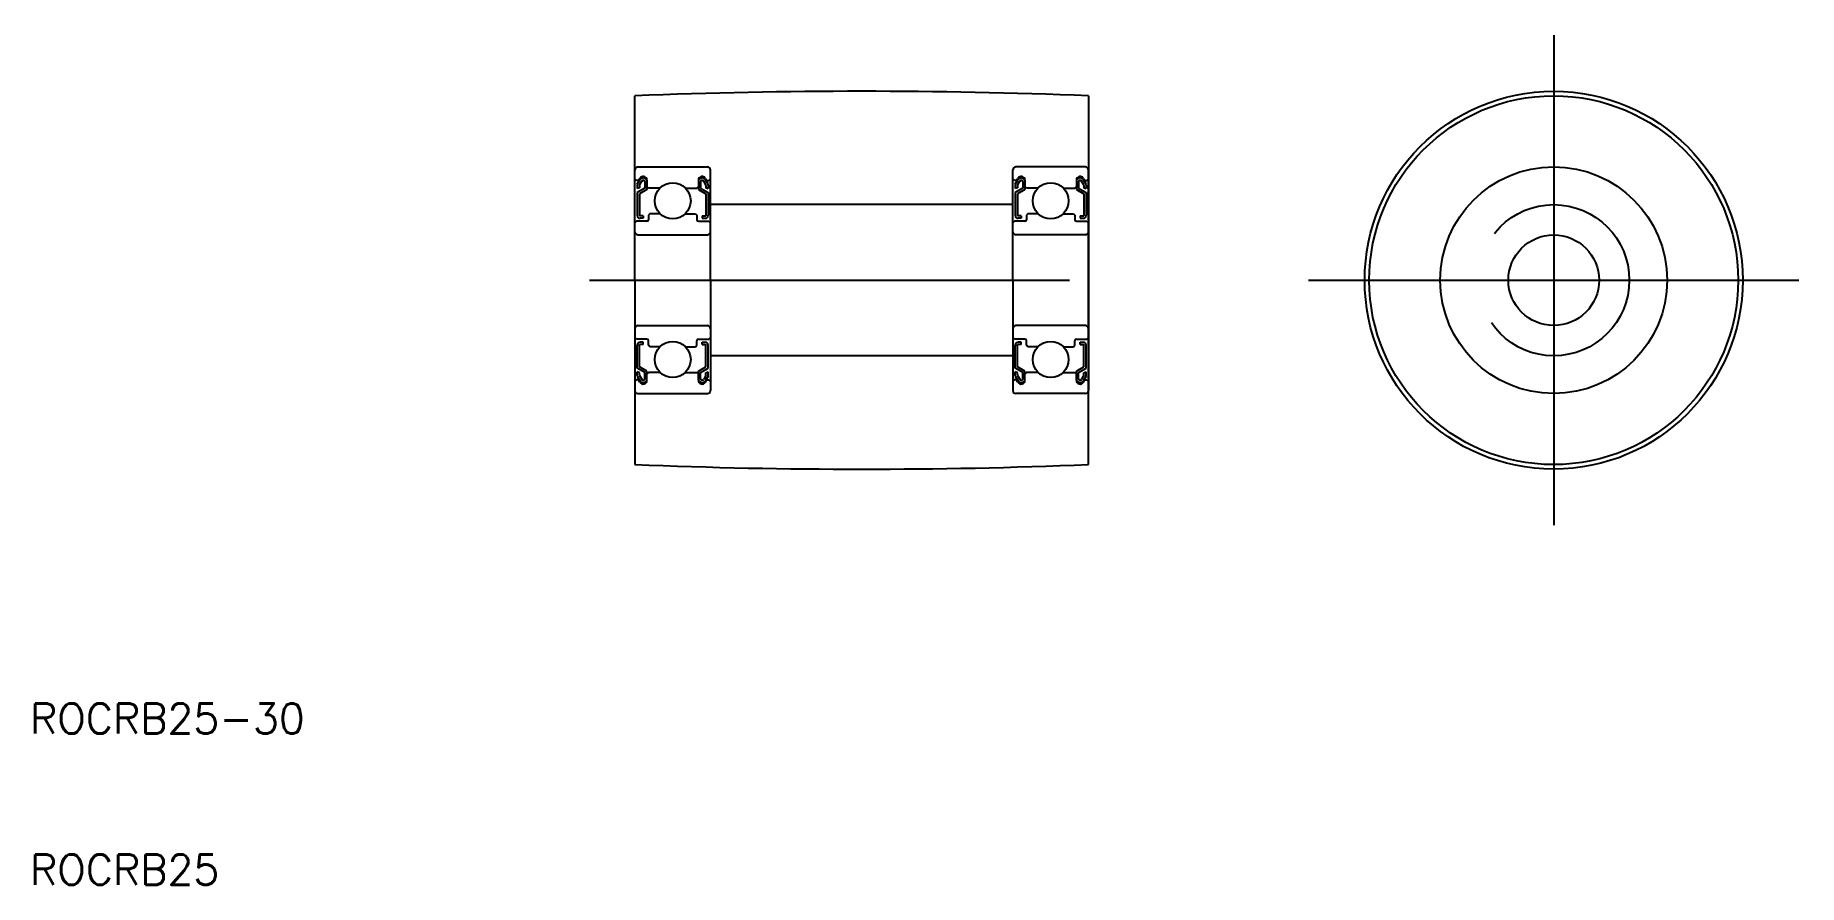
# Model space of a CAD drawing. Extents: x 10 to 127, y 10 to 66.
import ezdxf

# ---------------------------------------------------------------- set-up
doc = ezdxf.new("R2010")
doc.units = 0
doc.linetypes.add('CENTER', pattern=[50.8, 31.75, -6.35, 6.35, -6.35])
doc.linetypes.add('DASHED', pattern=[19.05, 12.7, -6.35])
doc.layers.get('0').update_dxf_attribs({"linetype": 'CONTINUOUS'})
doc.layers.add('CENTER', color=1, linetype='CENTER')
doc.styles.get("Standard").update_dxf_attribs({"font": 'txt.shx', "bigfont": 'extfont.shx'})

msp = doc.modelspace()

# ---------------------------------------------------------------- linework, layer by layer
at = {"color": 7, "linetype": 'CONTINUOUS'}
for p, q in [((50, 50), (50, 62.2)), ((80, 62.2), (80, 50)), ((50, 50), (50, 57.3)), ((50.2, 57.5), (54.8, 57.5)), ((55, 50), (55, 57.3)), ((75, 50), (75, 57.3)), ((79.8, 57.5), (75.2, 57.5)), ((80, 50), (80, 57.3)), ((50.1, 56.6), (50, 56.7)), ((50.25, 56.6), (50.1, 56.6)), ((50.15, 56.3), (50.15, 56.06)), ((50.3, 56.12), (50.15, 56.06)), ((50.65, 56.1), (50.15, 55.81)), ((50.16, 56.35), (50.36, 56.69)), ((50.33, 56.74), (50.25, 56.6)), ((50.3, 56.26), (50.3, 56.12)), ((50.8, 56.01), (50.3, 55.72)), ((50.31, 56.31), (50.45, 56.55)), ((50.65, 56.52), (50.65, 56.1)), ((50.8, 56.62), (50.8, 56.2)), ((50.8, 56.52), (50.8, 56.01)), ((50.9, 56.1), (50.8, 56.2)), ((51.67, 56.1), (50.9, 56.1)), ((53.33, 56.1), (54.1, 56.1)), ((54.1, 56.1), (54.2, 56.2)), ((54.2, 56.62), (54.2, 56.2)), ((54.2, 56.52), (54.2, 56.01)), ((54.2, 56.01), (54.7, 55.72)), ((54.35, 56.52), (54.35, 56.1)), ((54.35, 56.1), (54.85, 55.81)), ((54.69, 56.31), (54.55, 56.55)), ((54.84, 56.35), (54.64, 56.69)), ((54.67, 56.74), (54.75, 56.6)), ((54.7, 56.26), (54.7, 56.12)), ((54.7, 56.12), (54.85, 56.06)), ((54.75, 56.6), (54.9, 56.6)), ((54.85, 56.3), (54.85, 56.06)), ((54.9, 56.6), (55, 56.7)), ((75.1, 56.6), (75, 56.7)), ((75.25, 56.6), (75.1, 56.6)), ((75.15, 56.3), (75.15, 56.06)), ((75.3, 56.12), (75.15, 56.06)), ((75.65, 56.1), (75.15, 55.81)), ((75.16, 56.35), (75.36, 56.69)), ((75.33, 56.74), (75.25, 56.6)), ((75.3, 56.26), (75.3, 56.12)), ((75.8, 56.01), (75.3, 55.72)), ((75.31, 56.31), (75.45, 56.55)), ((75.65, 56.52), (75.65, 56.1)), ((75.8, 56.62), (75.8, 56.2)), ((75.8, 56.52), (75.8, 56.01)), ((75.9, 56.1), (75.8, 56.2)), ((76.67, 56.1), (75.9, 56.1)), ((78.33, 56.1), (79.1, 56.1)), ((79.1, 56.1), (79.2, 56.2)), ((79.2, 56.62), (79.2, 56.2)), ((79.2, 56.52), (79.2, 56.01)), ((79.2, 56.01), (79.7, 55.72)), ((79.35, 56.52), (79.35, 56.1)), ((79.35, 56.1), (79.85, 55.81)), ((79.69, 56.31), (79.55, 56.55)), ((79.84, 56.35), (79.64, 56.69)), ((79.67, 56.74), (79.75, 56.6)), ((79.7, 56.26), (79.7, 56.12)), ((79.7, 56.12), (79.85, 56.06)), ((79.75, 56.6), (79.9, 56.6)), ((79.85, 56.3), (79.85, 56.06)), ((79.9, 56.6), (80, 56.7)), ((50.15, 55.81), (50.15, 54.3)), ((50.3, 55.72), (50.3, 54.25)), ((54.7, 55.72), (54.7, 54.25)), ((54.85, 55.81), (54.85, 54.3)), ((75, 55), (55, 55)), ((75.15, 55.81), (75.15, 54.3)), ((75.3, 55.72), (75.3, 54.25)), ((79.7, 55.72), (79.7, 54.25)), ((79.85, 55.81), (79.85, 54.3)), ((50.1, 53.9), (50, 53.8)), ((50.8, 53.9), (50.1, 53.9)), ((50.55, 54.25), (50.3, 54.25)), ((50.55, 54.1), (50.35, 54.1)), ((50.55, 54.25), (50.55, 54.1)), ((51, 54.4), (50.9, 54.3)), ((50.9, 54.3), (50.9, 54)), ((51.67, 54.4), (51, 54.4)), ((53.33, 54.4), (54, 54.4)), ((54, 54.4), (54.1, 54.3)), ((54.1, 54.3), (54.1, 54)), ((54.2, 53.9), (54.9, 53.9)), ((54.45, 54.25), (54.45, 54.1)), ((54.45, 54.25), (54.7, 54.25)), ((54.45, 54.1), (54.65, 54.1)), ((54.9, 53.9), (55, 53.8)), ((75.1, 53.9), (75, 53.8)), ((75.8, 53.9), (75.1, 53.9)), ((75.55, 54.25), (75.3, 54.25)), ((75.55, 54.1), (75.35, 54.1)), ((75.55, 54.25), (75.55, 54.1)), ((76, 54.4), (75.9, 54.3)), ((75.9, 54.3), (75.9, 54)), ((76.67, 54.4), (76, 54.4)), ((78.33, 54.4), (79, 54.4)), ((79, 54.4), (79.1, 54.3)), ((79.1, 54.3), (79.1, 54)), ((79.2, 53.9), (79.9, 53.9)), ((79.45, 54.25), (79.45, 54.1)), ((79.45, 54.25), (79.7, 54.25)), ((79.45, 54.1), (79.65, 54.1)), ((79.9, 53.9), (80, 53.8)), ((50, 53.65), (50, 53.65)), ((50.2, 53), (54.8, 53)), ((79.8, 53), (75.2, 53)), ((80, 53.65), (80, 53.65)), ((50, 51.82), (50, 51.82)), ((80, 51.82), (80, 51.82)), ((50, 50), (50, 37.8)), ((50, 50), (50, 42.7)), ((55, 50), (55, 42.7)), ((75, 50), (75, 42.7)), ((80, 37.8), (80, 50)), ((80, 50), (80, 42.7)), ((50.2, 47), (54.8, 47)), ((79.8, 47), (75.2, 47)), ((50.1, 46.1), (50, 46.2)), ((50.8, 46.1), (50.1, 46.1)), ((50.15, 44.19), (50.15, 45.7)), ((50.55, 45.75), (50.3, 45.75)), ((50.3, 44.28), (50.3, 45.75)), ((50.55, 45.9), (50.35, 45.9)), ((50.55, 45.75), (50.55, 45.9)), ((50.9, 45.7), (50.9, 46)), ((51, 45.6), (50.9, 45.7)), ((51.67, 45.6), (51, 45.6)), ((53.33, 45.6), (54, 45.6)), ((54, 45.6), (54.1, 45.7)), ((54.1, 45.7), (54.1, 46)), ((54.2, 46.1), (54.9, 46.1)), ((54.45, 45.75), (54.45, 45.9)), ((54.45, 45.9), (54.65, 45.9)), ((54.45, 45.75), (54.7, 45.75)), ((54.7, 44.28), (54.7, 45.75)), ((54.85, 44.19), (54.85, 45.7)), ((54.9, 46.1), (55, 46.2)), ((75.1, 46.1), (75, 46.2)), ((75.8, 46.1), (75.1, 46.1)), ((75.15, 44.19), (75.15, 45.7)), ((75.55, 45.75), (75.3, 45.75)), ((75.3, 44.28), (75.3, 45.75)), ((75.55, 45.9), (75.35, 45.9)), ((75.55, 45.75), (75.55, 45.9)), ((75.9, 45.7), (75.9, 46)), ((76, 45.6), (75.9, 45.7)), ((76.67, 45.6), (76, 45.6)), ((78.33, 45.6), (79, 45.6)), ((79, 45.6), (79.1, 45.7)), ((79.1, 45.7), (79.1, 46)), ((79.2, 46.1), (79.9, 46.1)), ((79.45, 45.9), (79.65, 45.9)), ((79.45, 45.75), (79.45, 45.9)), ((79.45, 45.75), (79.7, 45.75)), ((79.7, 44.28), (79.7, 45.75)), ((79.85, 44.19), (79.85, 45.7)), ((79.9, 46.1), (80, 46.2)), ((75, 45), (55, 45)), ((50.1, 43.4), (50, 43.3)), ((50.25, 43.4), (50.1, 43.4)), ((50.65, 43.9), (50.15, 44.19)), ((50.3, 43.88), (50.15, 43.94)), ((50.15, 43.7), (50.15, 43.94)), ((50.16, 43.65), (50.36, 43.31)), ((50.33, 43.26), (50.25, 43.4)), ((50.8, 43.99), (50.3, 44.28)), ((50.3, 43.74), (50.3, 43.88)), ((50.31, 43.69), (50.45, 43.45)), ((50.65, 43.47), (50.65, 43.9)), ((50.8, 43.47), (50.8, 43.99)), ((50.9, 43.9), (50.8, 43.8)), ((50.8, 43.38), (50.8, 43.8)), ((51.67, 43.9), (50.9, 43.9)), ((53.33, 43.9), (54.1, 43.9)), ((54.1, 43.9), (54.2, 43.8)), ((54.2, 43.99), (54.7, 44.28)), ((54.2, 43.47), (54.2, 43.99)), ((54.2, 43.38), (54.2, 43.8)), ((54.35, 43.9), (54.85, 44.19)), ((54.35, 43.47), (54.35, 43.9)), ((54.69, 43.69), (54.55, 43.45)), ((54.84, 43.65), (54.64, 43.31)), ((54.67, 43.26), (54.75, 43.4)), ((54.7, 43.88), (54.85, 43.94)), ((54.7, 43.74), (54.7, 43.88)), ((54.75, 43.4), (54.9, 43.4)), ((54.85, 43.7), (54.85, 43.94)), ((54.9, 43.4), (55, 43.3)), ((75.1, 43.4), (75, 43.3)), ((75.25, 43.4), (75.1, 43.4)), ((75.65, 43.9), (75.15, 44.19)), ((75.3, 43.88), (75.15, 43.94)), ((75.15, 43.7), (75.15, 43.94)), ((75.16, 43.65), (75.36, 43.31)), ((75.33, 43.26), (75.25, 43.4)), ((75.8, 43.99), (75.3, 44.28)), ((75.3, 43.74), (75.3, 43.88)), ((75.31, 43.69), (75.45, 43.45)), ((75.65, 43.47), (75.65, 43.9)), ((75.8, 43.47), (75.8, 43.99)), ((75.9, 43.9), (75.8, 43.8)), ((75.8, 43.38), (75.8, 43.8)), ((76.67, 43.9), (75.9, 43.9)), ((78.33, 43.9), (79.1, 43.9)), ((79.1, 43.9), (79.2, 43.8)), ((79.2, 43.99), (79.7, 44.28)), ((79.2, 43.47), (79.2, 43.99)), ((79.2, 43.38), (79.2, 43.8)), ((79.35, 43.9), (79.85, 44.19)), ((79.35, 43.47), (79.35, 43.9)), ((79.69, 43.69), (79.55, 43.45)), ((79.84, 43.65), (79.64, 43.31)), ((79.67, 43.26), (79.75, 43.4)), ((79.7, 43.88), (79.85, 43.94)), ((79.7, 43.74), (79.7, 43.88)), ((79.75, 43.4), (79.9, 43.4)), ((79.85, 43.7), (79.85, 43.94)), ((79.9, 43.4), (80, 43.3)), ((50.2, 42.5), (54.8, 42.5)), ((79.8, 42.5), (75.2, 42.5))]:
    msp.add_line(p, q, dxfattribs=at)
for centre, radius in [((110.77, 50), 12.5), ((110.77, 50), 12.2), ((110.77, 50), 7.5), ((52.5, 55.25), 1.19), ((77.5, 55.25), 1.19), ((110.77, 50), 3), ((52.5, 44.75), 1.19), ((77.5, 44.75), 1.19)]:
    msp.add_circle(centre, radius, dxfattribs=at)
at = {"color": 3, "linetype": 'DASHED'}
msp.add_circle((110.77, 50), 5, dxfattribs=at)
at = {"color": 7, "linetype": 'CONTINUOUS'}
for centre, radius, start, end in [((65, -312.65), 375.15, 87.7085, 92.2915), ((50.2, 57.3), 0.2, 90, 180), ((54.8, 57.3), 0.2, 0, 90), ((75.2, 57.3), 0.2, 90, 180), ((79.8, 57.3), 0.2, 360, 90), ((50.25, 56.3), 0.1, 150.0003, 180.0006), ((50.4, 56.26), 0.1, 150.0003, 180.0006), ((50.55, 56.62), 0.25, 359.9996, 150.0002), ((50.55, 56.52), 0.25, 0, 139.1944), ((50.55, 56.52), 0.1, 0, 167.1249), ((54.45, 56.62), 0.25, 29.9998, 180.0004), ((54.45, 56.52), 0.25, 40.8056, 180), ((54.45, 56.52), 0.1, 12.8751, 180), ((54.6, 56.26), 0.1, 359.9994, 29.9997), ((54.75, 56.3), 0.1, 359.9994, 29.9997), ((75.25, 56.3), 0.1, 150.0003, 180.0006), ((75.4, 56.26), 0.1, 150.0003, 180.0006), ((75.55, 56.62), 0.25, 359.9996, 150.0002), ((75.55, 56.52), 0.25, 360, 139.1944), ((75.55, 56.52), 0.1, 360, 167.1249), ((79.45, 56.62), 0.25, 29.9998, 180.0004), ((79.45, 56.52), 0.25, 40.8056, 180), ((79.45, 56.52), 0.1, 12.8751, 180), ((79.6, 56.26), 0.1, 359.9994, 29.9997), ((79.75, 56.3), 0.1, 359.9994, 29.9997), ((50.35, 54.3), 0.2, 180.0003, 270.0003), ((50.8, 54), 0.1, 270.0006, 0), ((54.2, 54), 0.1, 180, 269.9994), ((54.65, 54.3), 0.2, 269.9997, 359.9997), ((75.35, 54.3), 0.2, 180.0003, 270.0003), ((75.8, 54), 0.1, 270.0006, 360), ((79.2, 54), 0.1, 180, 269.9994), ((79.65, 54.3), 0.2, 269.9997, 359.9997), ((50.2, 53.2), 0.2, 180, 270), ((54.8, 53.2), 0.2, 270, 0), ((75.2, 53.2), 0.2, 180, 270), ((79.8, 53.2), 0.2, 270, 360), ((50.2, 46.8), 0.2, 90, 180), ((54.8, 46.8), 0.2, 0, 90), ((75.2, 46.8), 0.2, 90, 180), ((79.8, 46.8), 0.2, 360, 90), ((50.35, 45.7), 0.2, 89.9997, 179.9997), ((50.8, 46), 0.1, 0, 89.9994), ((54.2, 46), 0.1, 90.0006, 180), ((54.65, 45.7), 0.2, 0.0003, 90.0003), ((75.35, 45.7), 0.2, 89.9997, 179.9997), ((75.8, 46), 0.1, 360, 89.9994), ((79.2, 46), 0.1, 90.0006, 180), ((79.65, 45.7), 0.2, 0.0003, 90.0003), ((50.25, 43.7), 0.1, 179.9994, 209.9997), ((50.4, 43.74), 0.1, 179.9994, 209.9997), ((50.55, 43.38), 0.25, 209.9998, 0.0004), ((50.55, 43.47), 0.25, 220.8056, 0), ((50.55, 43.47), 0.1, 192.8751, 0), ((54.45, 43.47), 0.25, 180, 319.1944), ((54.45, 43.38), 0.25, 179.9996, 330.0002), ((54.45, 43.47), 0.1, 180, 347.1249), ((54.6, 43.74), 0.1, 330.0003, 0.0006), ((54.75, 43.7), 0.1, 330.0003, 0.0006), ((75.25, 43.7), 0.1, 179.9994, 209.9997), ((75.4, 43.74), 0.1, 179.9994, 209.9997), ((75.55, 43.38), 0.25, 209.9998, 0.0004), ((75.55, 43.47), 0.25, 220.8056, 360), ((75.55, 43.47), 0.1, 192.8751, 360), ((79.45, 43.47), 0.25, 180, 319.1944), ((79.45, 43.38), 0.25, 179.9996, 330.0002), ((79.45, 43.47), 0.1, 180, 347.1249), ((79.6, 43.74), 0.1, 330.0003, 0.0006), ((79.75, 43.7), 0.1, 330.0003, 0.0006), ((50.2, 42.7), 0.2, 180, 270), ((54.8, 42.7), 0.2, 270, 0), ((75.2, 42.7), 0.2, 180, 270), ((79.8, 42.7), 0.2, 270, 360), ((65, 412.65), 375.15, 267.7085, 272.2915)]:
    msp.add_arc(centre, radius, start, end, dxfattribs=at)
at = {"layer": 'CENTER', "color": 1, "linetype": 'CONTINUOUS'}
for p, q in [((110.77, 66.21), (110.77, 33.79)), ((94.56, 50), (126.98, 50))]:
    msp.add_line(p, q, dxfattribs=at)
at = {"layer": 'CENTER', "color": 1, "linetype": 'CENTER'}
msp.add_line((47, 50), (83, 50), dxfattribs=at)

# ---------------------------------------------------------------- texts
at = {"color": 7, "linetype": 'CONTINUOUS'}
for s, p in [('ROCRB25-30', (10, 20)), ('ROCRB25', (10, 10))]:
    msp.add_text(s, height=2, dxfattribs=at).set_placement(p)

doc.saveas('drawing.dxf')
